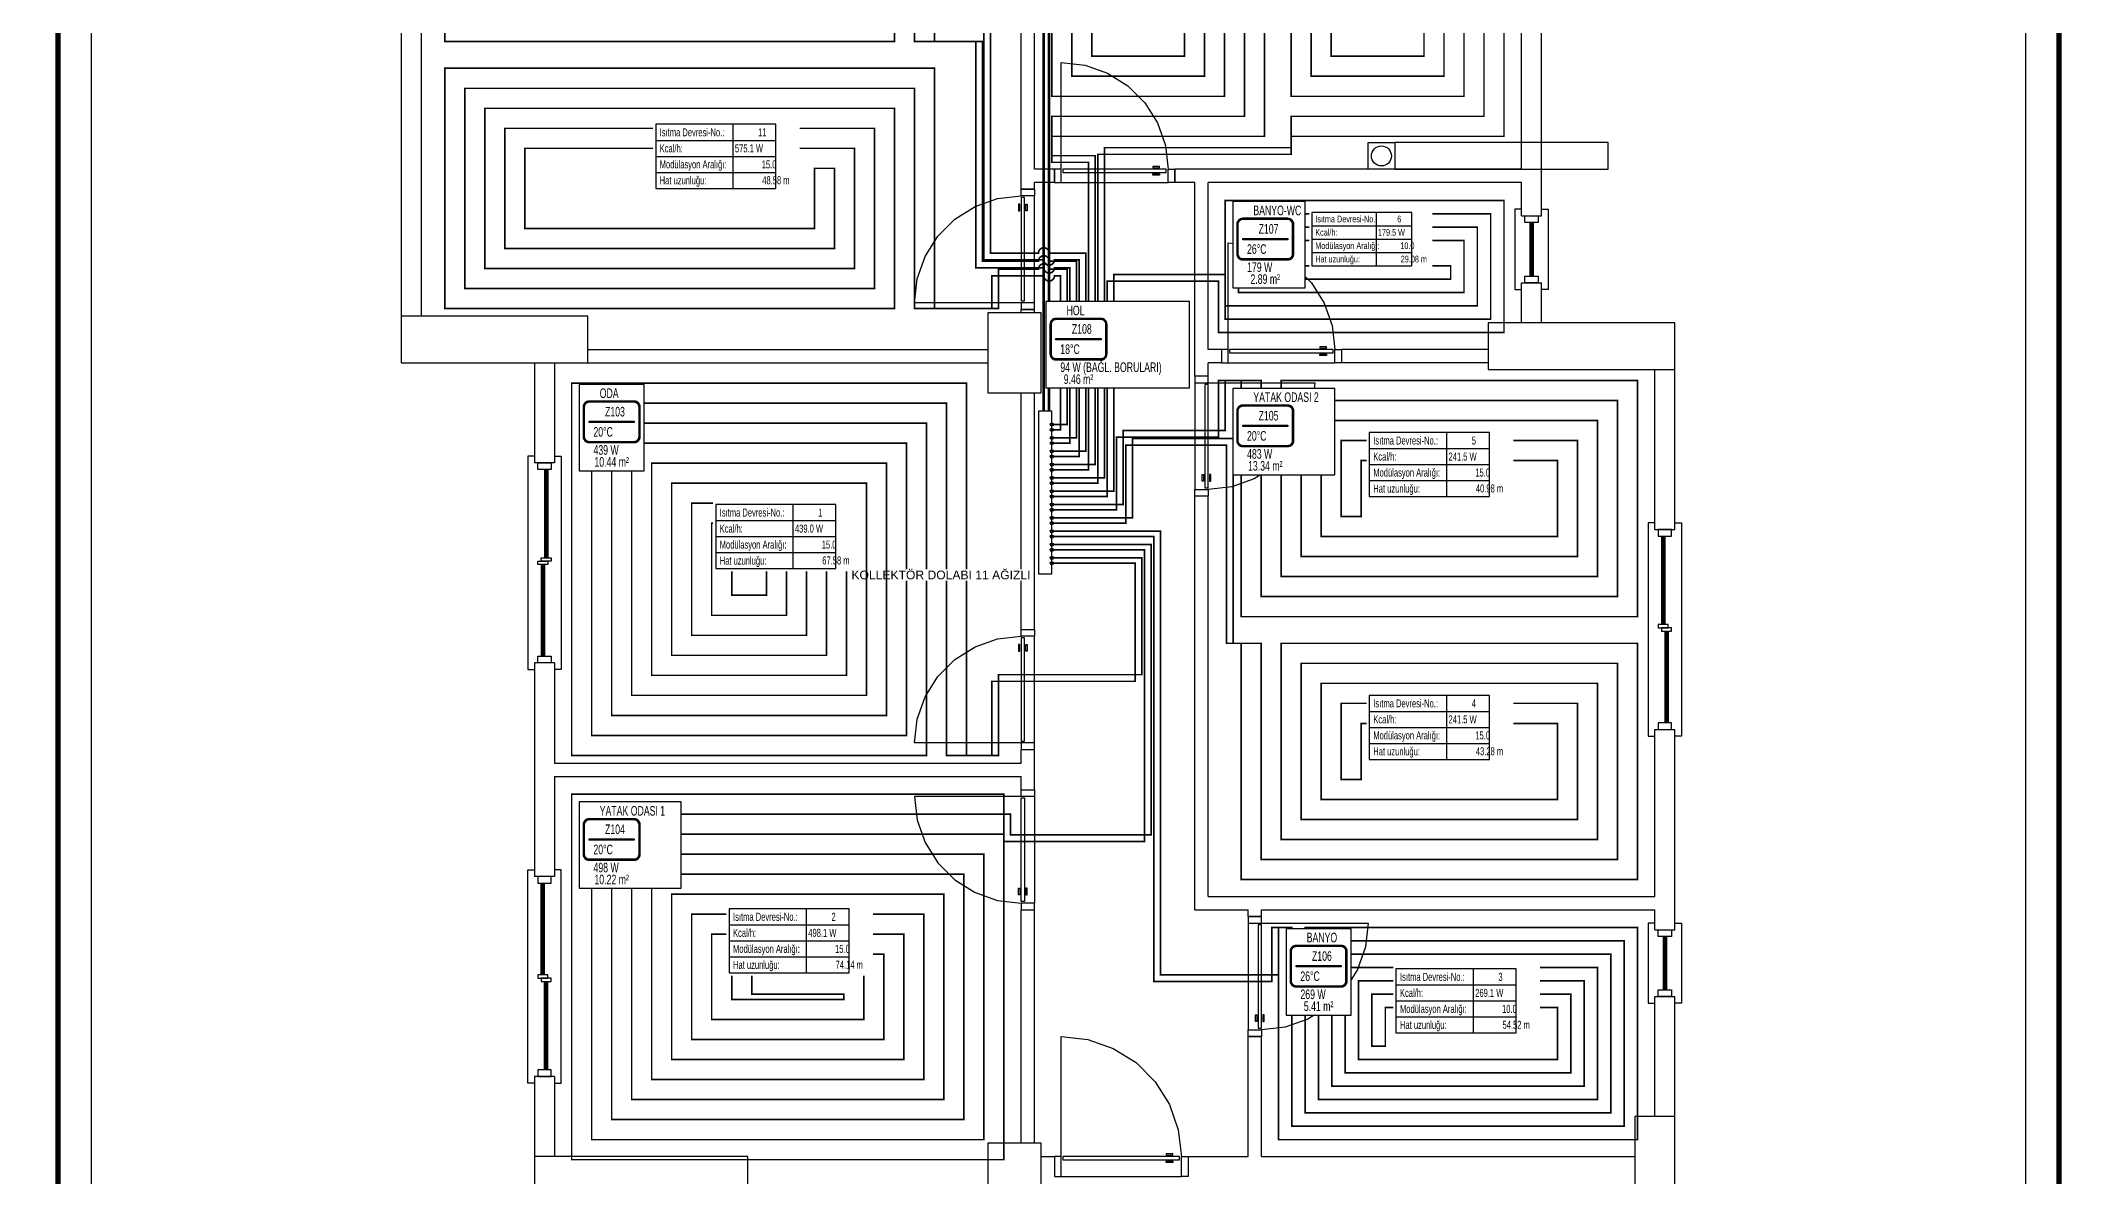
# Model space of a CAD drawing. Header units: centimetres. Extents: x -3952 to 14132, y 6348 to 11752.
# Drawn here: x 5987 to 7502, y 7346 to 8198 of the extents above; entities that cross this region are included whole.
import ezdxf
from ezdxf.enums import TextEntityAlignment as Align

# ---------------------------------------------------------------- set-up
doc = ezdxf.new("R2010")
doc.units = ezdxf.units.CM
doc.linetypes.add('ISITMA DONUS HATTI', pattern=[26, 20, -6])
for name, color, linetype in [('MIMARI', 8, 'Continuous'), ('MIMARI-KOLON', 8, 'Continuous'), ('MTY-ISIKAYBIMAHAL', 2, 'Continuous'), ('MTY-ISITMA-DONUS-BORU', 30, 'ISITMA DONUS HATTI'), ('MTY-ISITMA-GIDIS-BORU', 10, 'Continuous'), ('MTY-KOLLETOR', 7, 'Continuous'), ('MTY-PAFTA', 7, 'Continuous'), ('MTY-PEX-BORU', 1, 'Continuous'), ('MTY-RADYATÖR', 7, 'Continuous'), ('MTY-TEFRIS', 15, 'Continuous')]:
    doc.layers.add(name, color=color, linetype=linetype)
doc.layers.add('ROTAS-PAFTA-SINIRI', color=8, linetype='Continuous', plot=False)
doc.styles.add('MTYCAPLT', font='arial.ttf', dxfattribs={"width": 0.65, "height": 1})
doc.styles.add('ROTAS', font='arial.ttf')

# ---------------------------------------------------------------- blocks, each defined once
blk = doc.blocks.new('ROTAS_PAFTA')
blk.add_lwpolyline([(0, 0), (1, 0), (1, 1), (0, 1)], close=True)
blk = doc.blocks.new('MTY-RADYATOR MAHAL')
at = {"layer": 'MTY-ISIKAYBIMAHAL', "color": 2}
for points in [[(-35.7, 18.4), (-35.7, -18.4, 0.414214), (-28.2, -25.9), (28.2, -25.9, 0.414214), (35.7, -18.4), (35.7, 18.4, 0.414214), (28.2, 25.9), (-28.2, 25.9, 0.414214)], [(-34.2, 18.4), (-34.2, -18.4, 0.414214), (-28.2, -24.4), (28.2, -24.4, 0.414214), (34.2, -18.4), (34.2, 18.4, 0.414214), (28.2, 24.4), (-28.2, 24.4, 0.414214)]]:
    blk.add_lwpolyline(points, format="xyb", close=True, dxfattribs=at)
at = {"layer": 'MTY-ISIKAYBIMAHAL', "color": 4}
for points in [[(-35.2, 18.4), (-35.2, -18.4, 0.414214), (-28.2, -25.4), (28.2, -25.4, 0.414214), (35.2, -18.4), (35.2, 18.4, 0.414214), (28.2, 25.4), (-28.2, 25.4, 0.414214)], [(-34.7, 18.4), (-34.7, -18.4, 0.414214), (-28.2, -24.9), (28.2, -24.9, 0.414214), (34.7, -18.4), (34.7, 18.4, 0.414214), (28.2, 24.9), (-28.2, 24.9, 0.414214)]]:
    blk.add_lwpolyline(points, format="xyb", close=True, dxfattribs=at)
at = {"layer": 'MTY-ISIKAYBIMAHAL', "color": 2}
blk.add_lwpolyline([(-28.2, 0.8), (28.2, 0.8), (28.2, -0.8), (-28.2, -0.8)], close=True, dxfattribs=at)
at = {"layer": 'MTY-ISIKAYBIMAHAL', "color": 1, "style": 'MTYCAPLT', "width": 0.65}
for tag, p in [('MAHAL_001', (-14.9, 29.8)), ('NO_001', (-8.3, 6.7))]:
    blk.add_attdef(tag, p, '', height=12, rotation=360, dxfattribs=at)
at = {"layer": 'MTY-ISIKAYBIMAHAL', "color": 4, "style": 'MTYCAPLT', "width": 0.65}
for tag, p in [('DERECE_001', (-22.8, -18.5)), ('ISIKAYBI_001', (-22.7, -41.1))]:
    blk.add_attdef(tag, p, '', height=12, rotation=360, dxfattribs=at)
blk.add_attdef('ALAN', text='', height=12, rotation=360, dxfattribs=at).set_placement((0, -50), align=Align.MIDDLE_CENTER)
blk = doc.blocks.new('MTY-ETIKET')
at = {"layer": 'MTY-RADYATÖR'}
for p, q in [((2.69, 0), (2.69, 8)), ((-7, 6), (8, 6)), ((-7, 4), (8, 4)), ((-7, 2), (8, 2))]:
    blk.add_line(p, q, dxfattribs=at)
blk.add_lwpolyline([(8, 0), (8, 8), (-7, 8), (-7, 0)], close=True, dxfattribs=at)
at = {"layer": 'MTY-RADYATÖR', "style": 'MTYCAPLT', "width": 0.65}
for s, p in [('Kcal/h:', (-6.5, 5)), ('Isıtma Devresi-No.:', (-6.5, 7)), ('Modülasyon Aralığı:', (-6.5, 3)), ('Hat uzunluğu:', (-6.5, 1))]:
    blk.add_text(s, height=1, rotation=360, dxfattribs=at).set_placement(p, align=Align.MIDDLE_LEFT)
at = {"layer": 'MTY-RADYATÖR', "color": 2, "style": 'MTYCAPLT', "width": 0.65}
for tag, p in [('BORU_001', (-7.07, 4.59)), ('YER_001', (2.9, 4.5))]:
    blk.add_attdef(tag, p, '', height=1, dxfattribs=at)
at = {"layer": 'MTY-RADYATÖR', "style": 'MTYCAPLT', "width": 0.65}
for tag, p in [('NO1_001', (5.8, 6.5)), ('AR_001', (6.25, 2.5)), ('UZ_001', (6.31, 0.51))]:
    blk.add_attdef(tag, p, '', height=1, rotation=360, dxfattribs=at)

msp = doc.modelspace()

# ---------------------------------------------------------------- linework, layer by layer
at = {"layer": 'MIMARI'}
for p, q in [((6722.1, 8086.3), (6722.1, 8591.3)), ((7112.1, 8066.3), (7112.1, 8561.3)), ((6732.1, 8101.3), (6732.1, 8481.3)), ((7097.1, 8101.3), (7097.1, 8481.3)), ((6257.1, 8296.3), (6257.1, 7991.3)), ((6272.1, 8296.3), (6272.1, 7991.3)), ((6752.1, 8101.3), (6752.1, 8181.3)), ((6747.1, 8101.3), (6732.1, 8101.3)), ((6747.1, 8091.3), (6747.1, 8101.3)), ((7097.1, 8101.3), (6837.1, 8101.3)), ((6837.1, 8091.3), (6837.1, 8101.3)), ((6732.1, 8086.3), (6722.1, 8086.3)), ((6747.1, 8091.3), (6732.1, 8091.3)), ((6732.1, 8086.3), (6732.1, 8091.3)), ((6732.1, 8001.3), (6732.1, 8081.3)), ((6752.1, 8091.3), (6832.1, 8091.3)), ((6852.1, 8091.3), (6837.1, 8091.3)), ((6852.1, 7946.3), (6852.1, 8091.3)), ((7097.1, 8091.3), (6862.1, 8091.3)), ((6862.1, 7966.3), (6862.1, 8091.3)), ((7097.1, 8066.3), (7097.1, 8091.3)), ((7097.1, 8066.3), (7112.1, 8066.3)), ((7103.3, 8061.3), (7103.3, 8021.3)), ((7104.3, 8061.3), (7104.3, 8021.3)), ((7104.8, 8061.3), (7104.8, 8021.3)), ((7105.8, 8061.3), (7105.8, 8021.3)), ((6877.1, 7966.3), (6877.1, 8046.3)), ((7097.1, 7986.3), (7097.1, 8016.3)), ((7097.1, 8016.3), (7112.1, 8016.3)), ((7112.1, 7986.3), (7112.1, 8016.3)), ((6722.1, 8001.3), (6642.1, 8001.3)), ((6722.1, 7993.8), (6722.1, 7996.3)), ((6732.1, 7996.3), (6722.1, 7996.3)), ((6732.1, 7993.8), (6732.1, 7996.3)), ((6357.1, 7956.3), (6357.1, 7881.3)), ((6372.1, 7956.3), (6372.1, 7881.3)), ((6397.1, 7966.3), (6697.1, 7966.3)), ((6397.1, 7956.3), (6697.1, 7956.3)), ((6872.1, 7966.3), (6862.1, 7966.3)), ((6862.1, 7946.3), (6862.1, 7956.3)), ((6862.1, 7946.3), (6862.1, 7956.3)), ((6872.1, 7956.3), (6862.1, 7956.3)), ((6872.1, 7966.3), (6872.1, 7956.3)), ((6877.1, 7956.3), (6957.1, 7956.3)), ((7072.1, 7966.3), (6962.1, 7966.3)), ((6962.1, 7966.3), (6962.1, 7956.3)), ((7072.1, 7956.3), (6962.1, 7956.3)), ((6862.1, 7946.3), (6852.1, 7946.3)), ((6852.1, 7941.3), (6852.1, 7861.3)), ((6862.1, 7941.3), (6942.1, 7941.3)), ((7197.1, 7831.3), (7197.1, 7951.3)), ((7212.1, 7831.3), (7212.1, 7951.3)), ((6722.1, 7756.3), (6722.1, 7933.8)), ((6732.1, 7756.3), (6732.1, 7933.8)), ((6372.1, 7881.3), (6357.1, 7881.3)), ((6364.6, 7876.3), (6364.6, 7810.1)), ((6365.6, 7876.3), (6365.6, 7810.1)), ((6366.1, 7876.3), (6366.1, 7810.1)), ((6367.1, 7876.3), (6367.1, 7810.1)), ((6852.1, 7546.3), (6852.1, 7856.3)), ((6862.1, 7856.3), (6852.1, 7856.3)), ((6862.1, 7556.3), (6862.1, 7856.3)), ((7197.1, 7831.3), (7212.1, 7831.3)), ((7202.1, 7826.3), (7202.1, 7760.1)), ((7203.1, 7826.3), (7203.1, 7760.1)), ((7203.6, 7826.3), (7203.6, 7760.1)), ((7204.6, 7826.3), (7204.6, 7760.1)), ((6362.1, 7805.1), (6362.1, 7736.3)), ((6363.1, 7805.1), (6363.1, 7736.3)), ((6363.6, 7805.1), (6363.6, 7736.3)), ((6364.6, 7805.1), (6364.6, 7736.3)), ((6722.1, 7756.3), (6732.1, 7756.3)), ((6732.1, 7671.3), (6732.1, 7751.3)), ((7204.6, 7755.1), (7204.6, 7686.3)), ((7205.6, 7755.1), (7205.6, 7686.3)), ((7206.1, 7755.1), (7206.1, 7686.3)), ((7207.1, 7755.1), (7207.1, 7686.3)), ((6357.1, 7731.3), (6357.1, 7571.3)), ((6372.1, 7731.3), (6357.1, 7731.3)), ((6372.1, 7731.3), (6372.1, 7656.3)), ((6722.1, 7671.3), (6642.1, 7671.3)), ((7197.1, 7556.3), (7197.1, 7681.3)), ((7197.1, 7681.3), (7212.1, 7681.3)), ((7212.1, 7531.3), (7212.1, 7681.3)), ((6372.1, 7656.3), (6722.1, 7656.3)), ((6722.1, 7656.3), (6722.1, 7666.3)), ((6722.1, 7666.3), (6732.1, 7666.3)), ((6732.1, 7636.3), (6732.1, 7666.3)), ((6372.1, 7646.3), (6372.1, 7571.3)), ((6372.1, 7646.3), (6722.1, 7646.3)), ((6722.1, 7636.3), (6722.1, 7646.3)), ((6722.1, 7631.3), (6642.1, 7631.3)), ((6722.1, 7636.3), (6732.1, 7636.3)), ((6732.1, 7631.3), (6732.1, 7551.3)), ((6372.1, 7571.3), (6357.1, 7571.3)), ((6362.1, 7497.6), (6362.1, 7566.3)), ((6363.1, 7497.6), (6363.1, 7566.3)), ((6363.6, 7497.6), (6363.6, 7566.3)), ((6364.6, 7497.6), (6364.6, 7566.3)), ((6722.1, 7371.3), (6722.1, 7546.3)), ((6722.1, 7546.3), (6732.1, 7546.3)), ((6732.1, 7371.3), (6732.1, 7546.3)), ((6852.1, 7546.3), (6892.1, 7546.3)), ((6862.1, 7556.3), (7197.1, 7556.3)), ((6892.1, 7541.3), (6892.1, 7546.3)), ((6902.1, 7546.3), (7197.1, 7546.3)), ((6902.1, 7541.3), (6902.1, 7546.3)), ((7197.1, 7531.3), (7197.1, 7546.3)), ((6892.1, 7541.3), (6902.1, 7541.3)), ((6892.1, 7536.3), (6892.1, 7456.3)), ((6902.1, 7536.3), (6982.1, 7536.3)), ((7197.1, 7531.3), (7212.1, 7531.3)), ((7203.3, 7526.3), (7203.3, 7486.3)), ((7204.3, 7526.3), (7204.3, 7486.3)), ((7204.8, 7526.3), (7204.8, 7486.3)), ((7205.8, 7526.3), (7205.8, 7486.3)), ((6364.6, 7426.3), (6364.6, 7492.6)), ((6365.6, 7426.3), (6365.6, 7492.6)), ((6366.1, 7426.3), (6366.1, 7492.6)), ((6367.1, 7426.3), (6367.1, 7492.6)), ((7197.1, 7391.3), (7197.1, 7481.3)), ((7197.1, 7481.3), (7212.1, 7481.3)), ((7212.1, 7391.3), (7212.1, 7481.3)), ((6752.1, 7361.3), (6752.1, 7451.3)), ((6892.1, 7361.3), (6892.1, 7451.3)), ((6892.1, 7451.3), (6902.1, 7451.3)), ((6902.1, 7361.3), (6902.1, 7451.3)), ((6357.1, 7421.3), (6357.1, 7361.3)), ((6372.1, 7421.3), (6357.1, 7421.3)), ((6372.1, 7421.3), (6372.1, 7361.3)), ((6737.1, 7361.3), (6747.1, 7361.3)), ((6747.1, 7361.3), (6747.1, 7346.3)), ((6847.1, 7361.3), (6892.1, 7361.3)), ((6847.1, 7361.3), (6847.1, 7346.3)), ((6902.1, 7361.3), (7182.1, 7361.3)), ((6752.1, 7346.3), (6842.1, 7346.3))]:
    msp.add_line(p, q, dxfattribs=at)
for points in [[(6752.1, 8181.3), (6769.9, 8179.3), (6786.8, 8173.4), (6802, 8163.9), (6814.6, 8151.2), (6824.2, 8136), (6830.1, 8119.1), (6832.1, 8101.3)], [(7002.1, 8101.3), (6982.1, 8101.3), (6982.1, 8121.3), (7002.1, 8121.3), (7002.1, 8101.3)], [(7002.1, 8101.3), (7162.1, 8101.3), (7162.1, 8121.3), (7002.1, 8121.3), (7002.1, 8101.3)], [(6747.1, 8101.3), (6747.1, 8091.3), (6752.1, 8091.3), (6752.1, 8101.3), (6747.1, 8101.3)], [(6753.3, 8098.8), (6830.8, 8098.8), (6830.8, 8101.3), (6753.3, 8101.3), (6753.3, 8098.8)], [(6820.8, 8103.3), (6820.8, 8102.3), (6825.8, 8102.3), (6825.8, 8103.3), (6820.8, 8103.3)], [(6820.8, 8096.8), (6820.8, 8097.8), (6825.8, 8097.8), (6825.8, 8096.8), (6820.8, 8096.8)], [(6837.1, 8101.3), (6837.1, 8091.3), (6832.1, 8091.3), (6832.1, 8101.3), (6837.1, 8101.3)], [(6642.1, 8001.3), (6644.1, 8019.1), (6650, 8036), (6659.6, 8051.2), (6672.2, 8063.9), (6687.4, 8073.4), (6704.3, 8079.3), (6722.1, 8081.3)], [(6722.1, 8086.3), (6732.1, 8086.3), (6732.1, 8081.3), (6722.1, 8081.3), (6722.1, 8086.3)], [(6724.6, 8002.6), (6724.6, 8080.1), (6722.1, 8080.1), (6722.1, 8002.6), (6724.6, 8002.6)], [(6720.1, 8070.1), (6721.1, 8070.1), (6721.1, 8075.1), (6720.1, 8075.1), (6720.1, 8070.1)], [(6726.6, 8070.1), (6725.6, 8070.1), (6725.6, 8075.1), (6726.6, 8075.1), (6726.6, 8070.1)], [(7097.1, 8071.3), (7092.1, 8071.3), (7092.1, 8011.3), (7097.1, 8011.3)], [(7099.6, 8066.3), (7109.6, 8066.3), (7109.6, 8061.3), (7099.6, 8061.3), (7099.6, 8066.3)], [(7112.1, 8071.3), (7117.1, 8071.3), (7117.1, 8011.3), (7112.1, 8011.3)], [(6877.1, 8046.3), (6894.9, 8044.3), (6911.8, 8038.4), (6927, 8028.9), (6939.6, 8016.2), (6949.2, 8001), (6955.1, 7984.1), (6957.1, 7966.3)], [(7099.6, 8021.3), (7109.6, 8021.3), (7109.6, 8016.3), (7099.6, 8016.3), (7099.6, 8021.3)], [(6722.1, 7996.3), (6732.1, 7996.3), (6732.1, 8001.3), (6722.1, 8001.3), (6722.1, 7996.3)], [(6872.1, 7966.3), (6872.1, 7956.3), (6877.1, 7956.3), (6877.1, 7966.3), (6872.1, 7966.3)], [(6878.3, 7963.8), (6955.8, 7963.8), (6955.8, 7966.3), (6878.3, 7966.3), (6878.3, 7963.8)], [(6945.8, 7968.3), (6945.8, 7967.3), (6950.8, 7967.3), (6950.8, 7968.3), (6945.8, 7968.3)], [(6945.8, 7961.8), (6945.8, 7962.8), (6950.8, 7962.8), (6950.8, 7961.8), (6945.8, 7961.8)], [(6962.1, 7966.3), (6962.1, 7956.3), (6957.1, 7956.3), (6957.1, 7966.3), (6962.1, 7966.3)], [(6862.1, 7946.3), (6852.1, 7946.3), (6852.1, 7941.3), (6862.1, 7941.3), (6862.1, 7946.3)], [(6859.6, 7940.1), (6859.6, 7862.6), (6862.1, 7862.6), (6862.1, 7940.1), (6859.6, 7940.1)], [(6942.1, 7941.3), (6940.1, 7923.5), (6934.2, 7906.6), (6924.6, 7891.4), (6912, 7878.8), (6896.8, 7869.2), (6879.9, 7863.3), (6862.1, 7861.3)], [(6357.1, 7886.3), (6352.1, 7886.3), (6352.1, 7726.3), (6357.1, 7726.3)], [(6359.6, 7881.3), (6369.6, 7881.3), (6369.6, 7876.3), (6359.6, 7876.3), (6359.6, 7881.3)], [(6372.1, 7886.3), (6377.1, 7886.3), (6377.1, 7726.3), (6372.1, 7726.3)], [(6857.6, 7872.6), (6858.6, 7872.6), (6858.6, 7867.6), (6857.6, 7867.6), (6857.6, 7872.6)], [(6864.1, 7872.6), (6863.1, 7872.6), (6863.1, 7867.6), (6864.1, 7867.6), (6864.1, 7872.6)], [(6862.1, 7856.3), (6852.1, 7856.3), (6852.1, 7861.3), (6862.1, 7861.3), (6862.1, 7856.3)], [(7197.1, 7836.3), (7192.1, 7836.3), (7192.1, 7676.3), (7197.1, 7676.3)], [(7212.1, 7836.3), (7217.1, 7836.3), (7217.1, 7676.3), (7212.1, 7676.3)], [(7209.6, 7831.3), (7199.6, 7831.3), (7199.6, 7826.3), (7209.6, 7826.3), (7209.6, 7831.3)], [(6359.6, 7807.6), (6367.1, 7807.6), (6367.1, 7805.1), (6359.6, 7805.1), (6359.6, 7807.6)], [(6362.1, 7810.1), (6369.6, 7810.1), (6369.6, 7807.6), (6362.1, 7807.6), (6362.1, 7810.1)], [(7207.1, 7760.1), (7199.6, 7760.1), (7199.6, 7757.6), (7207.1, 7757.6), (7207.1, 7760.1)], [(6642.1, 7671.3), (6644.1, 7689.1), (6650, 7706), (6659.6, 7721.2), (6672.2, 7733.9), (6687.4, 7743.4), (6704.3, 7749.3), (6722.1, 7751.3)], [(6720.1, 7740.1), (6721.1, 7740.1), (6721.1, 7745.1), (6720.1, 7745.1), (6720.1, 7740.1)], [(6722.1, 7756.3), (6732.1, 7756.3), (6732.1, 7751.3), (6722.1, 7751.3), (6722.1, 7756.3)], [(6724.6, 7672.6), (6724.6, 7750.1), (6722.1, 7750.1), (6722.1, 7672.6), (6724.6, 7672.6)], [(6726.6, 7740.1), (6725.6, 7740.1), (6725.6, 7745.1), (6726.6, 7745.1), (6726.6, 7740.1)], [(7209.6, 7757.6), (7202.1, 7757.6), (7202.1, 7755.1), (7209.6, 7755.1), (7209.6, 7757.6)], [(6359.6, 7736.3), (6369.6, 7736.3), (6369.6, 7731.3), (6359.6, 7731.3), (6359.6, 7736.3)], [(7209.6, 7686.3), (7199.6, 7686.3), (7199.6, 7681.3), (7209.6, 7681.3), (7209.6, 7686.3)], [(6722.1, 7666.3), (6732.1, 7666.3), (6732.1, 7671.3), (6722.1, 7671.3), (6722.1, 7666.3)], [(6642.1, 7631.3), (6644.1, 7613.5), (6650, 7596.6), (6659.6, 7581.4), (6672.2, 7568.8), (6687.4, 7559.2), (6704.3, 7553.3), (6722.1, 7551.3)], [(6722.1, 7636.3), (6732.1, 7636.3), (6732.1, 7631.3), (6722.1, 7631.3), (6722.1, 7636.3)], [(6724.6, 7630.1), (6724.6, 7552.6), (6722.1, 7552.6), (6722.1, 7630.1), (6724.6, 7630.1)], [(6357.1, 7416.3), (6352.1, 7416.3), (6352.1, 7576.3), (6357.1, 7576.3)], [(6372.1, 7416.3), (6377.1, 7416.3), (6377.1, 7576.3), (6372.1, 7576.3)], [(6359.6, 7566.3), (6369.6, 7566.3), (6369.6, 7571.3), (6359.6, 7571.3), (6359.6, 7566.3)], [(6720.1, 7562.6), (6721.1, 7562.6), (6721.1, 7557.6), (6720.1, 7557.6), (6720.1, 7562.6)], [(6726.6, 7562.6), (6725.6, 7562.6), (6725.6, 7557.6), (6726.6, 7557.6), (6726.6, 7562.6)], [(6722.1, 7546.3), (6732.1, 7546.3), (6732.1, 7551.3), (6722.1, 7551.3), (6722.1, 7546.3)], [(6902.1, 7541.3), (6892.1, 7541.3), (6892.1, 7536.3), (6902.1, 7536.3), (6902.1, 7541.3)], [(6899.6, 7535.1), (6899.6, 7457.6), (6902.1, 7457.6), (6902.1, 7535.1), (6899.6, 7535.1)], [(6982.1, 7536.3), (6980.1, 7518.5), (6974.2, 7501.6), (6964.6, 7486.4), (6952, 7473.8), (6936.8, 7464.2), (6919.9, 7458.3), (6902.1, 7456.3)], [(7197.1, 7536.3), (7192.1, 7536.3), (7192.1, 7476.3), (7197.1, 7476.3)], [(7199.6, 7531.3), (7209.6, 7531.3), (7209.6, 7526.3), (7199.6, 7526.3), (7199.6, 7531.3)], [(7212.1, 7536.3), (7217.1, 7536.3), (7217.1, 7476.3), (7212.1, 7476.3)], [(6359.6, 7495.1), (6367.1, 7495.1), (6367.1, 7497.6), (6359.6, 7497.6), (6359.6, 7495.1)], [(6362.1, 7492.6), (6369.6, 7492.6), (6369.6, 7495.1), (6362.1, 7495.1), (6362.1, 7492.6)], [(7199.6, 7486.3), (7209.6, 7486.3), (7209.6, 7481.3), (7199.6, 7481.3), (7199.6, 7486.3)], [(6902.1, 7451.3), (6892.1, 7451.3), (6892.1, 7456.3), (6902.1, 7456.3), (6902.1, 7451.3)], [(6897.6, 7467.6), (6898.6, 7467.6), (6898.6, 7462.6), (6897.6, 7462.6), (6897.6, 7467.6)], [(6904.1, 7467.6), (6903.1, 7467.6), (6903.1, 7462.6), (6904.1, 7462.6), (6904.1, 7467.6)], [(6752.1, 7451.3), (6772.1, 7449.1), (6791.1, 7442.4), (6808.2, 7431.7), (6822.5, 7417.4), (6833.2, 7400.4), (6839.8, 7381.3), (6842.1, 7361.3)], [(6359.6, 7421.3), (6369.6, 7421.3), (6369.6, 7426.3), (6359.6, 7426.3), (6359.6, 7421.3)], [(6747.1, 7361.3), (6747.1, 7346.3), (6752.1, 7346.3), (6752.1, 7361.3), (6747.1, 7361.3)], [(6753.3, 7358.8), (6840.8, 7358.8), (6840.8, 7361.3), (6753.3, 7361.3), (6753.3, 7358.8)], [(6830.8, 7363.3), (6830.8, 7362.3), (6835.8, 7362.3), (6835.8, 7363.3), (6830.8, 7363.3)], [(6830.8, 7356.8), (6830.8, 7357.8), (6835.8, 7357.8), (6835.8, 7356.8), (6830.8, 7356.8)], [(6847.1, 7361.3), (6847.1, 7346.3), (6842.1, 7346.3), (6842.1, 7361.3), (6847.1, 7361.3)]]:
    msp.add_lwpolyline(points, dxfattribs=at)
msp.add_circle((6992.1, 8111.3), 7.5, dxfattribs=at)
at = {"layer": 'MIMARI-KOLON'}
for points in [[(6397.1, 7991.3), (6257.1, 7991.3), (6257.1, 7956.3), (6397.1, 7956.3), (6397.1, 7991.3)], [(6737.1, 7993.8), (6697.1, 7993.8), (6697.1, 7933.8), (6737.1, 7933.8), (6737.1, 7993.8)], [(7212.1, 7986.3), (7072.1, 7986.3), (7072.1, 7951.3), (7212.1, 7951.3), (7212.1, 7986.3)], [(7182.1, 7391.3), (7182.1, 7331.3), (7212.1, 7331.3), (7212.1, 7391.3), (7182.1, 7391.3)], [(6737.1, 7371.3), (6697.1, 7371.3), (6697.1, 7321.3), (6737.1, 7321.3), (6737.1, 7371.3)], [(6517.1, 7361.3), (6357.1, 7361.3), (6357.1, 7331.3), (6517.1, 7331.3), (6517.1, 7361.3)]]:
    msp.add_lwpolyline(points, dxfattribs=at)
at = {"layer": 'MTY-ISITMA-DONUS-BORU', "const_width": 2}
msp.add_lwpolyline([(7100.5, 8530), (7066, 8530), (7066, 8490), (6739, 8490), (6739, 7920)], dxfattribs=at)
at = {"layer": 'MTY-ISITMA-GIDIS-BORU', "const_width": 2}
msp.add_lwpolyline([(7100.5, 8524), (7070, 8524), (7070, 8486), (6743, 8486), (6743, 7920)], dxfattribs=at)
at = {"layer": 'MTY-KOLLETOR'}
msp.add_lwpolyline([(6735, 7798), (6745, 7798), (6745, 7920), (6735, 7920)], close=True, dxfattribs=at)
for centre in [(6745, 7910), (6745, 7906), (6745, 7900), (6745, 7896), (6745, 7890), (6745, 7886), (6745, 7880), (6745, 7876), (6745, 7870), (6745, 7866), (6745, 7860), (6745, 7856), (6745, 7850), (6745, 7846), (6745, 7840), (6745, 7836), (6745, 7830), (6745, 7826), (6745, 7820), (6745, 7816), (6745, 7810), (6745, 7806)]:
    msp.add_circle(centre, 1.2, dxfattribs=at)
at = {"layer": 'MTY-PAFTA'}
for points, const_width in [([(4500, 6350), (6000, 6350), (6000, 9000), (4500, 9000)], 4), ([(6000, 6350), (7500, 6350), (7500, 9000), (6000, 9000)], 4), ([(6025, 6375), (7475, 6375), (7475, 8975), (6025, 8975)], 1)]:
    msp.add_lwpolyline(points, close=True, dxfattribs=dict(at, const_width=const_width))
at = {"layer": 'MTY-PEX-BORU', "const_width": 1.2}
for points in [[(6745, 7876), (6772.5, 7876), (6772.5, 8106.5), (6745, 8106.5), (6745, 8126), (6904.5, 8126), (6904.5, 8468)], [(6745, 8468), (6745, 8156), (6874.5, 8156), (6874.5, 8438)], [(6745, 7866), (6779.5, 7866), (6779.5, 8112.5), (6924.5, 8112.5), (6924.5, 8126), (7084, 8126), (7084, 8468)], [(6924.5, 8468), (6924.5, 8156), (7054, 8156), (7054, 8438)], [(6889.5, 8453), (6889.5, 8141), (6745, 8141), (6745, 8111.5), (6777.5, 8111.5), (6777.5, 7880), (6745, 7880)], [(7069, 8453), (7069, 8141), (6924.5, 8141), (6924.5, 8117.5), (6784.5, 8117.5), (6784.5, 7870), (6745, 7870)], [(6859.5, 8423), (6859.5, 8171), (6760, 8171), (6760, 8453)], [(7039, 8423), (7039, 8171), (6939.5, 8171), (6939.5, 8453)], [(6775, 8438), (6775, 8186), (6844.5, 8186), (6844.5, 8408)], [(6954.5, 8438), (6954.5, 8186), (7024, 8186), (7024, 8408)], [(6745, 7886), (6765.5, 7886), (6765.5, 8033.5), (6747, 8033.5), (6746.9, 8032.5), (6746.5, 8031.5), (6745.8, 8030.7), (6745, 8030), (6744, 8029.6), (6743, 8029.5), (6742, 8029.6), (6741, 8030), (6740.2, 8030.7), (6739.5, 8031.5), (6739.1, 8032.5), (6739, 8033.5), (6694, 8033.5), (6694, 8397)], [(6699, 8397), (6699, 8038.5), (6735, 8038.5), (6735.1, 8039.5), (6735.5, 8040.5), (6736.2, 8041.3), (6737, 8042), (6738, 8042.4), (6739, 8042.5), (6740, 8042.4), (6741, 8042), (6741.8, 8041.3), (6742.5, 8040.5), (6742.9, 8039.5), (6743, 8038.5), (6770.5, 8038.5), (6770.5, 7890), (6745, 7890)], [(6290, 8377), (6290, 8197), (6627, 8197), (6627, 8347)], [(6745, 7896), (6758.5, 7896), (6758.5, 8027.5), (6747, 8027.5), (6746.9, 8026.5), (6746.5, 8025.5), (6745.8, 8024.7), (6745, 8024), (6744, 8023.6), (6743, 8023.5), (6742, 8023.6), (6741, 8024), (6740.2, 8024.7), (6739.5, 8025.5), (6739.1, 8026.5), (6739, 8027.5), (6688, 8027.5), (6688, 8197), (6657, 8197), (6657, 8377)], [(6642, 8362), (6642, 8197), (6693, 8197), (6693, 8032.5), (6735, 8032.5), (6735.1, 8033.5), (6735.5, 8034.5), (6736.2, 8035.3), (6737, 8036), (6738, 8036.4), (6739, 8036.5), (6740, 8036.4), (6741, 8036), (6741.8, 8035.3), (6742.5, 8034.5), (6742.9, 8033.5), (6743, 8032.5), (6763.5, 8032.5), (6763.5, 7900), (6745, 7900)], [(6745, 7906), (6751.5, 7906), (6751.5, 8021.5), (6747, 8021.5), (6746.9, 8020.5), (6746.5, 8019.5), (6745.8, 8018.7), (6745, 8018), (6744, 8017.6), (6743, 8017.5), (6742, 8017.6), (6741, 8018), (6740.2, 8018.7), (6739.5, 8019.5), (6739.1, 8020.5), (6739, 8021.5), (6700, 8021.5), (6700, 7997), (6657, 7997), (6657, 8177), (6290, 8177), (6290, 7997), (6627, 7997), (6627, 8147), (6320, 8147), (6320, 8027), (6597, 8027), (6597, 8117), (6350, 8117), (6350, 8057), (6567, 8057), (6567, 8102), (6582, 8102), (6582, 8042), (6335, 8042), (6335, 8132), (6612, 8132), (6612, 8012), (6305, 8012), (6305, 8162), (6642, 8162), (6642, 7997), (6705, 7997), (6705, 8026.5), (6735, 8026.5), (6735.1, 8027.5), (6735.5, 8028.5), (6736.2, 8029.3), (6737, 8030), (6738, 8030.4), (6739, 8030.5), (6740, 8030.4), (6741, 8030), (6741.8, 8029.3), (6742.5, 8028.5), (6742.9, 8027.5), (6743, 8026.5), (6756.5, 8026.5), (6756.5, 7910), (6745, 7910)], [(6745, 7856), (6786.5, 7856), (6786.5, 8017.5), (6870, 8017.5), (6870, 7979), (6875, 7979), (7084, 7979), (7084, 8078), (6875, 8078), (6875, 7999), (7064, 7999), (7064, 8058), (6895, 8058), (6895, 8019), (7044, 8019), (7044, 8029), (6905, 8029), (6905, 8048), (7054, 8048), (7054, 8009), (6885, 8009), (6885, 8068), (7074, 8068), (7074, 7989), (6875, 7989), (6875, 8022.5), (6791.5, 8022.5), (6791.5, 7860), (6745, 7860)], [(6745, 7806), (6807.5, 7806), (6807.5, 7717.5), (6700, 7717.5), (6700, 7662), (6681, 7662), (6681, 7941), (6385, 7941), (6385, 7662), (6651, 7662), (6651, 7911), (6415, 7911), (6415, 7692), (6621, 7692), (6621, 7881), (6445, 7881), (6445, 7722), (6591, 7722), (6591, 7851), (6475, 7851), (6475, 7752), (6561, 7752), (6561, 7821), (6505, 7821), (6505, 7782), (6531, 7782), (6531, 7806), (6546, 7806), (6546, 7767), (6490, 7767), (6490, 7836), (6576, 7836), (6576, 7737), (6460, 7737), (6460, 7866), (6606, 7866), (6606, 7707), (6430, 7707), (6430, 7896), (6636, 7896), (6636, 7677), (6400, 7677), (6400, 7926), (6666, 7926), (6666, 7662), (6705, 7662), (6705, 7722.5), (6812.5, 7722.5), (6812.5, 7810), (6745, 7810)], [(6745, 7846), (6793.5, 7846), (6793.5, 7900.5), (6870, 7900.5), (6870, 7943), (6887, 7943), (6887, 7766), (7184, 7766), (7184, 7943), (6917, 7943), (6917, 7796), (7154, 7796), (7154, 7913), (6947, 7913), (6947, 7826), (7124, 7826), (7124, 7883), (6977, 7883), (6977, 7841), (6962, 7841), (6962, 7898), (7139, 7898), (7139, 7811), (6932, 7811), (6932, 7928), (7169, 7928), (7169, 7781), (6902, 7781), (6902, 7943), (6875, 7943), (6875, 7905.5), (6798.5, 7905.5), (6798.5, 7850), (6745, 7850)], [(6745, 7836), (6800.5, 7836), (6800.5, 7894.5), (6876, 7894.5), (6876, 7746), (6887, 7746), (6887, 7569), (7184, 7569), (7184, 7746), (6917, 7746), (6917, 7599), (7154, 7599), (7154, 7716), (6947, 7716), (6947, 7629), (7124, 7629), (7124, 7686), (6977, 7686), (6977, 7644), (6962, 7644), (6962, 7701), (7139, 7701), (7139, 7614), (6932, 7614), (6932, 7731), (7169, 7731), (7169, 7584), (6902, 7584), (6902, 7746), (6881, 7746), (6881, 7899.5), (6805.5, 7899.5), (6805.5, 7840), (6745, 7840)], [(6745, 7816), (6814.5, 7816), (6814.5, 7597.5), (6709, 7597.5), (6709, 7633), (6385, 7633), (6385, 7359), (6709, 7359), (6709, 7603), (6415, 7603), (6415, 7389), (6679, 7389), (6679, 7573), (6445, 7573), (6445, 7419), (6649, 7419), (6649, 7543), (6475, 7543), (6475, 7449), (6619, 7449), (6619, 7513), (6505, 7513), (6505, 7479), (6589, 7479), (6589, 7483), (6520, 7483), (6520, 7498), (6604, 7498), (6604, 7464), (6490, 7464), (6490, 7528), (6634, 7528), (6634, 7434), (6460, 7434), (6460, 7558), (6664, 7558), (6664, 7404), (6430, 7404), (6430, 7588), (6694, 7588), (6694, 7374), (6400, 7374), (6400, 7618), (6709, 7618), (6714, 7618), (6714, 7602.5), (6819.5, 7602.5), (6819.5, 7820), (6745, 7820)], [(6745, 7826), (6821.5, 7826), (6821.5, 7492.5), (6910, 7492.5), (6910, 7533), (6915, 7533), (6915, 7374), (7184, 7374), (7184, 7533), (6935, 7533), (6935, 7394), (7164, 7394), (7164, 7513), (6955, 7513), (6955, 7414), (7144, 7414), (7144, 7493), (6975, 7493), (6975, 7434), (7124, 7434), (7124, 7473), (6995, 7473), (6995, 7444), (6985, 7444), (6985, 7483), (7134, 7483), (7134, 7424), (6965, 7424), (6965, 7503), (7154, 7503), (7154, 7404), (6945, 7404), (6945, 7523), (7174, 7523), (7174, 7384), (6925, 7384), (6925, 7533), (6915, 7533), (6915, 7497.5), (6826.5, 7497.5), (6826.5, 7830), (6745, 7830)]]:
    msp.add_lwpolyline(points, dxfattribs=at)

# ---------------------------------------------------------------- block references
at = {"layer": 'ROTAS-PAFTA-SINIRI', "xscale": 1500, "yscale": 2650}
for p in [(4500, 6350), (6000, 6350)]:
    msp.add_blockref('ROTAS_PAFTA', p, dxfattribs=at)

# ---------------------------------------------------------------- next in the draw order: wipeouts: each hides what was drawn before it
for points in [[(6446, 8085), (6555.9, 8085), (6555.9, 8137), (6446, 8137)], [(6880.6, 8012.4), (6934.8, 8012.4), (6934.8, 8077.1), (6880.6, 8077.1)], [(6740.6, 7937.4), (6848.1, 7937.4), (6848.1, 8002.1), (6740.6, 8002.1)], [(6390.6, 7875.4), (6439.4, 7875.4), (6439.4, 7940.1), (6390.6, 7940.1)], [(6880.6, 7872.4), (6957.1, 7872.4), (6957.1, 7937.1), (6880.6, 7937.1)], [(6981, 7854), (7090.9, 7854), (7090.9, 7906), (6981, 7906)], [(6491, 7800), (6600.9, 7800), (6600.9, 7852), (6491, 7852)], [(6730, 7793), (6623.2, 7793), (6623.2, 7801.5), (6730, 7801.5)], [(6981, 7657), (7090.9, 7657), (7090.9, 7709), (6981, 7709)], [(6390.6, 7562.4), (6467.1, 7562.4), (6467.1, 7627.1), (6390.6, 7627.1)], [(6501, 7497), (6610.9, 7497), (6610.9, 7549), (6501, 7549)], [(6920.6, 7467.4), (6969.4, 7467.4), (6969.4, 7532.1), (6920.6, 7532.1)], [(7001, 7452), (7110.9, 7452), (7110.9, 7504), (7001, 7504)]]:
    msp.add_wipeout(points)

# ---------------------------------------------------------------- next in the draw order: linework, layer by layer
at = {"layer": 'MTY-ISIKAYBIMAHAL'}
for points in [[(6880.6, 8012.4), (6934.8, 8012.4), (6934.8, 8077.1), (6880.6, 8077.1)], [(6740.6, 7937.4), (6848.1, 7937.4), (6848.1, 8002.1), (6740.6, 8002.1)], [(6390.6, 7875.4), (6439.4, 7875.4), (6439.4, 7940.1), (6390.6, 7940.1)], [(6880.6, 7872.4), (6957.1, 7872.4), (6957.1, 7937.1), (6880.6, 7937.1)], [(6390.6, 7562.4), (6467.1, 7562.4), (6467.1, 7627.1), (6390.6, 7627.1)], [(6920.6, 7467.4), (6969.4, 7467.4), (6969.4, 7532.1), (6920.6, 7532.1)]]:
    msp.add_lwpolyline(points, close=True, dxfattribs=at)

# ---------------------------------------------------------------- next in the draw order: block references
at = {"layer": 'MTY-TEFRIS'}
ref = msp.add_blockref('MTY-ETIKET', (6490, 8087), dxfattribs=dict(at, xscale=6, yscale=6))
ref.add_attrib('UZ_001', '48.58 m', (6527.9, 8090.1), dxfattribs={"layer": 'MTY-RADYATÖR', "height": 6, "rotation": 360, "style": 'MTYCAPLT', "width": 0.65})
ref.add_attrib('AR_001', '15.0', (6527.5, 8102), dxfattribs={"layer": 'MTY-RADYATÖR', "height": 6, "rotation": 360, "style": 'MTYCAPLT', "width": 0.65})
ref.add_attrib('NO1_001', '11', (6524.8, 8126), dxfattribs={"layer": 'MTY-RADYATÖR', "height": 6, "rotation": 360, "style": 'MTYCAPLT', "width": 0.65})
ref.add_attrib('YER_001', '575.1 W', (6507.4, 8114), dxfattribs={"layer": 'MTY-RADYATÖR', "color": 2, "height": 6, "style": 'MTYCAPLT', "width": 0.65})
at = {"layer": 'MTY-TEFRIS', "xscale": 0.6, "yscale": 0.6}
for p, values in [((6765, 7974), {'DERECE_001': '18°C', 'MAHAL_001': 'HOL', 'ISIKAYBI_001': '94 W (BAĞL. BORULARI)', 'NO_001': 'Z108', 'ALAN': '9.46 m²'}), ((6415, 7912), {'DERECE_001': '20°C', 'MAHAL_001': 'ODA', 'ISIKAYBI_001': '439 W', 'NO_001': 'Z103', 'ALAN': '10.44 m²'}), ((6905, 7909), {'DERECE_001': '20°C', 'MAHAL_001': 'YATAK ODASI 2', 'ISIKAYBI_001': '483 W', 'NO_001': 'Z105', 'ALAN': '13.34 m²'}), ((6415, 7599), {'DERECE_001': '20°C', 'MAHAL_001': 'YATAK ODASI 1', 'ISIKAYBI_001': '498 W', 'NO_001': 'Z104', 'ALAN': '10.22 m²'}), ((6945, 7504), {'DERECE_001': '26°C', 'MAHAL_001': 'BANYO', 'ISIKAYBI_001': '269 W', 'NO_001': 'Z106', 'ALAN': '5.41 m²'})]:
    msp.add_blockref('MTY-RADYATOR MAHAL', p, dxfattribs=at).add_auto_attribs(values)
at = {"layer": 'MTY-TEFRIS'}
ref = msp.add_blockref('MTY-ETIKET', (7025, 7856), dxfattribs=dict(at, xscale=6, yscale=6))
ref.add_attrib('UZ_001', '40.98 m', (7062.9, 7859.1), dxfattribs={"layer": 'MTY-RADYATÖR', "height": 6, "rotation": 360, "style": 'MTYCAPLT', "width": 0.65})
ref.add_attrib('AR_001', '15.0', (7062.5, 7871), dxfattribs={"layer": 'MTY-RADYATÖR', "height": 6, "rotation": 360, "style": 'MTYCAPLT', "width": 0.65})
ref.add_attrib('NO1_001', '5', (7059.8, 7895), dxfattribs={"layer": 'MTY-RADYATÖR', "height": 6, "rotation": 360, "style": 'MTYCAPLT', "width": 0.65})
ref.add_attrib('YER_001', '241.5 W', (7042.4, 7883), dxfattribs={"layer": 'MTY-RADYATÖR', "color": 2, "height": 6, "style": 'MTYCAPLT', "width": 0.65})
ref = msp.add_blockref('MTY-ETIKET', (6535, 7802), dxfattribs=dict(at, xscale=6, yscale=6))
ref.add_attrib('UZ_001', '67.58 m', (6572.9, 7805.1), dxfattribs={"layer": 'MTY-RADYATÖR', "height": 6, "rotation": 360, "style": 'MTYCAPLT', "width": 0.65})
ref.add_attrib('AR_001', '15.0', (6572.5, 7817), dxfattribs={"layer": 'MTY-RADYATÖR', "height": 6, "rotation": 360, "style": 'MTYCAPLT', "width": 0.65})
ref.add_attrib('NO1_001', '1', (6569.8, 7841), dxfattribs={"layer": 'MTY-RADYATÖR', "height": 6, "rotation": 360, "style": 'MTYCAPLT', "width": 0.65})
ref.add_attrib('YER_001', '439.0 W', (6552.4, 7829), dxfattribs={"layer": 'MTY-RADYATÖR', "color": 2, "height": 6, "style": 'MTYCAPLT', "width": 0.65})
ref = msp.add_blockref('MTY-ETIKET', (7025, 7659), dxfattribs=dict(at, xscale=6, yscale=6))
ref.add_attrib('UZ_001', '43.28 m', (7062.9, 7662.1), dxfattribs={"layer": 'MTY-RADYATÖR', "height": 6, "rotation": 360, "style": 'MTYCAPLT', "width": 0.65})
ref.add_attrib('AR_001', '15.0', (7062.5, 7674), dxfattribs={"layer": 'MTY-RADYATÖR', "height": 6, "rotation": 360, "style": 'MTYCAPLT', "width": 0.65})
ref.add_attrib('NO1_001', '4', (7059.8, 7698), dxfattribs={"layer": 'MTY-RADYATÖR', "height": 6, "rotation": 360, "style": 'MTYCAPLT', "width": 0.65})
ref.add_attrib('YER_001', '241.5 W', (7042.4, 7686), dxfattribs={"layer": 'MTY-RADYATÖR', "color": 2, "height": 6, "style": 'MTYCAPLT', "width": 0.65})
ref = msp.add_blockref('MTY-ETIKET', (6545, 7499), dxfattribs=dict(at, xscale=6, yscale=6))
ref.add_attrib('UZ_001', '74.14 m', (6582.9, 7502.1), dxfattribs={"layer": 'MTY-RADYATÖR', "height": 6, "rotation": 360, "style": 'MTYCAPLT', "width": 0.65})
ref.add_attrib('AR_001', '15.0', (6582.5, 7514), dxfattribs={"layer": 'MTY-RADYATÖR', "height": 6, "rotation": 360, "style": 'MTYCAPLT', "width": 0.65})
ref.add_attrib('NO1_001', '2', (6579.8, 7538), dxfattribs={"layer": 'MTY-RADYATÖR', "height": 6, "rotation": 360, "style": 'MTYCAPLT', "width": 0.65})
ref.add_attrib('YER_001', '498.1 W', (6562.4, 7526), dxfattribs={"layer": 'MTY-RADYATÖR', "color": 2, "height": 6, "style": 'MTYCAPLT', "width": 0.65})
ref = msp.add_blockref('MTY-ETIKET', (7045, 7454), dxfattribs=dict(at, xscale=6, yscale=6))
ref.add_attrib('UZ_001', '54.52 m', (7082.9, 7457.1), dxfattribs={"layer": 'MTY-RADYATÖR', "height": 6, "rotation": 360, "style": 'MTYCAPLT', "width": 0.65})
ref.add_attrib('AR_001', '10.0', (7082.5, 7469), dxfattribs={"layer": 'MTY-RADYATÖR', "height": 6, "rotation": 360, "style": 'MTYCAPLT', "width": 0.65})
ref.add_attrib('NO1_001', '3', (7079.8, 7493), dxfattribs={"layer": 'MTY-RADYATÖR', "height": 6, "rotation": 360, "style": 'MTYCAPLT', "width": 0.65})
ref.add_attrib('YER_001', '269.1 W', (7062.4, 7481), dxfattribs={"layer": 'MTY-RADYATÖR', "color": 2, "height": 6, "style": 'MTYCAPLT', "width": 0.65})

# ---------------------------------------------------------------- next in the draw order: texts
at = {"layer": 'MTY-KOLLETOR', "style": 'ROTAS'}
msp.add_text('KOLLEKTÖR DOLABI 11 AĞIZLI', height=6.5, dxfattribs=at).set_placement((6729, 7794), align=Align.RIGHT)

# ---------------------------------------------------------------- next in the draw order: wipeouts: each hides what was drawn before it
msp.add_wipeout([(6938, 8027), (7030.3, 8027), (7030.3, 8071), (6938, 8071)])

# ---------------------------------------------------------------- next in the draw order: block references
at = {"layer": 'MTY-TEFRIS', "xscale": 0.6, "yscale": 0.6}
msp.add_blockref('MTY-RADYATOR MAHAL', (6905, 8049), dxfattribs=at).add_auto_attribs({'DERECE_001': '26°C', 'MAHAL_001': 'BANYO-WC', 'ISIKAYBI_001': '179 W', 'NO_001': 'Z107', 'ALAN': '2.89 m²'})
at = {"layer": 'MTY-TEFRIS'}
ref = msp.add_blockref('MTY-ETIKET', (6975, 8029), dxfattribs=dict(at, xscale=5, yscale=5))
ref.add_attrib('UZ_001', '29.08 m', (7006.6, 8031.5), dxfattribs={"layer": 'MTY-RADYATÖR', "height": 5, "rotation": 360, "style": 'MTYCAPLT', "width": 0.65})
ref.add_attrib('AR_001', '10.0', (7006.3, 8041.5), dxfattribs={"layer": 'MTY-RADYATÖR', "height": 5, "rotation": 360, "style": 'MTYCAPLT', "width": 0.65})
ref.add_attrib('NO1_001', '6', (7004, 8061.5), dxfattribs={"layer": 'MTY-RADYATÖR', "height": 5, "rotation": 360, "style": 'MTYCAPLT', "width": 0.65})
ref.add_attrib('YER_001', '179.5 W', (6989.5, 8051.5), dxfattribs={"layer": 'MTY-RADYATÖR', "color": 2, "height": 5, "style": 'MTYCAPLT', "width": 0.65})

doc.saveas('drawing.dxf')
